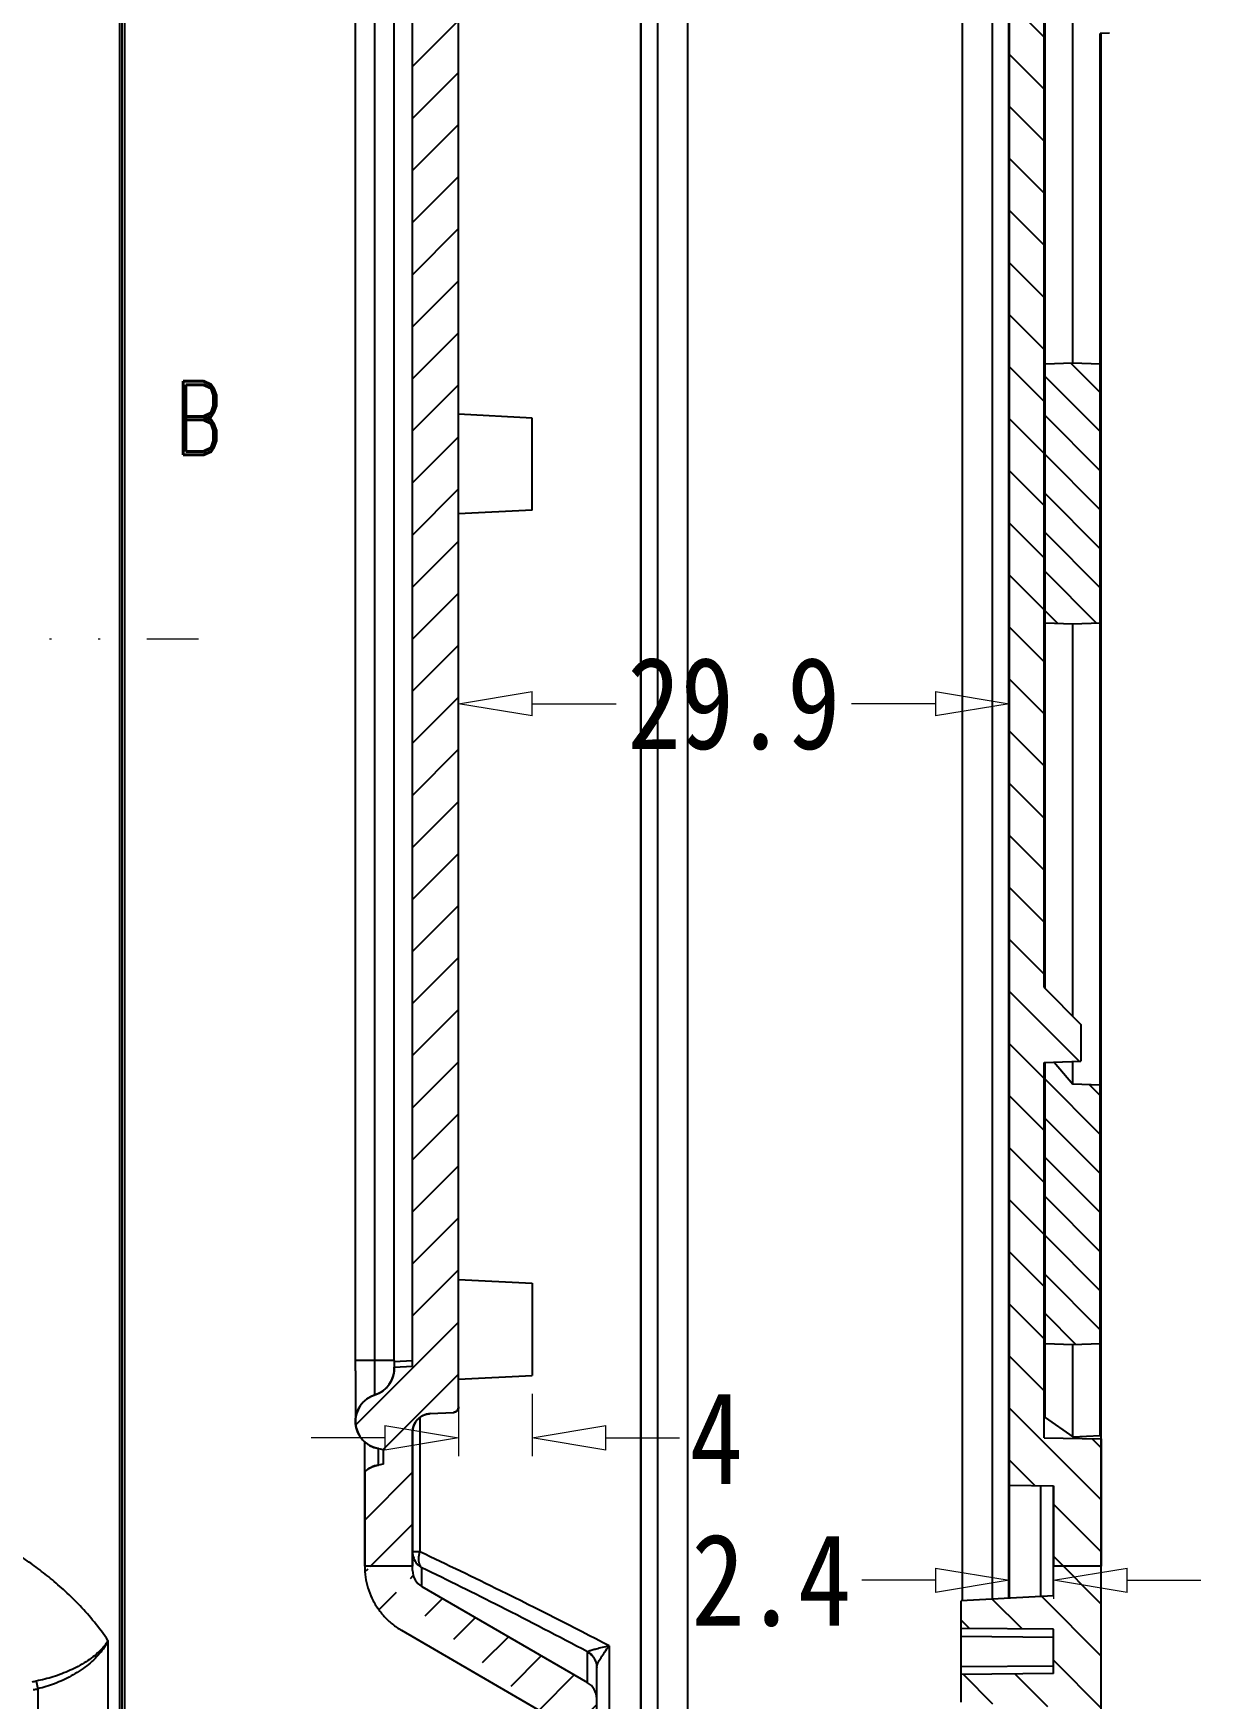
# Model space of a CAD drawing. Header units: millimetres. Extents: x 1786 to 4339, y -2795 to -1928.
# Drawn here: x 4002.5 to 4065.9, y -2718.5 to -2628 of the extents above; entities that cross this region are included whole.
import ezdxf
from ezdxf.enums import TextEntityAlignment as Align

# ---------------------------------------------------------------- set-up
doc = ezdxf.new("R2010")
doc.units = ezdxf.units.MM
doc.linetypes.add('DIVIDE', pattern=[31.75, 12.7, -6.35, 0, -6.35, 0, -6.35])
doc.layers.add('dim', color=3, linetype='Continuous', lineweight=9)
doc.layers.add('hatch', color=56, linetype='Continuous', lineweight=9)
doc.styles.add('FFS', font='simfang0.ttf', dxfattribs={"width": 0.85})
doc.styles.add('LongTou', font='romand.shx', dxfattribs={"width": 0.8, "bigfont": 'whgdtxt.shx'})
doc.dimstyles.new('YanXiu', dxfattribs={"dimtxt": 2.5, "dimasz": 2.2, "dimexe": 1, "dimexo": 0.6, "dimgap": 0.66, "dimtad": 0, "dimzin": 9, "dimdsep": 46, "dimtxsty": 'FFS', "dimblk": 'CLOSEDBLANK', "dimcen": 0, "dimclrd": 256, "dimclre": 131, "dimclrt": 42, "dimazin": 2, "dimtfac": 1, "dimtofl": 0, "dimtmove": 0, "dimatfit": 3, "dimldrblk": 'CLOSEDBLANK', "dimfxl": 1, "dimlwd": 5, "dimlwe": 5, "dimarcsym": 0})

# ---------------------------------------------------------------- blocks, each defined once
blk = doc.blocks.new('_ClosedBlank')
at = {"color": 0, "linetype": 'ByBlock', "lineweight": -2}
for p, q in [((-1, 0.167), (0, 0)), ((-1, 0.167), (-1, -0.167)), ((0, 0), (-1, -0.167))]:
    blk.add_line(p, q, dxfattribs=at)
blk = doc.blocks.new('*D253')
at = {"layer": 'Defpoints', "color": 0}
for p in [(4055.503, -2664.466), (4055.503, -2669.492), (4025.603, -2670.425)]:
    blk.add_point(p, dxfattribs=at)
at = {"layer": 'dim', "color": 131, "lineweight": 5}
for p, q in [((4025.603, -2669.425), (4025.603, -2663.466)), ((4055.503, -2668.493), (4055.503, -2663.466))]:
    blk.add_line(p, q, dxfattribs=at)
at = {"layer": 'dim', "lineweight": 5}
for p, q in [((4029.603, -2664.466), (4034.166, -2664.466)), ((4051.503, -2664.466), (4046.94, -2664.466))]:
    blk.add_line(p, q, dxfattribs=at)
at = {"layer": 'dim', "lineweight": 5, "xscale": 4, "yscale": 4, "zscale": 4, "rotation": 180}
blk.add_blockref('_ClosedBlank', (4025.603, -2664.466), dxfattribs=at)
at = {"layer": 'dim', "lineweight": 5, "xscale": 4, "yscale": 4, "zscale": 4}
blk.add_blockref('_ClosedBlank', (4055.503, -2664.466), dxfattribs=at)
at = {"layer": 'dim', "color": 42, "insert": (4040.553, -2664.466), "char_height": 5, "attachment_point": 5, "style": 'FFS'}
blk.add_mtext('29.9', dxfattribs=at)
blk = doc.blocks.new('*D241')
at = {"layer": 'Defpoints', "color": 0}
for p in [(4055.503, -2706.919), (4057.903, -2706.961), (4055.503, -2712.087)]:
    blk.add_point(p, dxfattribs=at)
at = {"layer": 'dim', "color": 131, "lineweight": 5}
for p, q in [((4055.503, -2707.919), (4055.503, -2713.087)), ((4057.903, -2707.961), (4057.903, -2713.087))]:
    blk.add_line(p, q, dxfattribs=at)
at = {"layer": 'dim', "lineweight": 5}
for p, q in [((4051.503, -2712.087), (4047.503, -2712.087)), ((4061.903, -2712.087), (4065.903, -2712.087))]:
    blk.add_line(p, q, dxfattribs=at)
at = {"layer": 'dim', "lineweight": 5, "xscale": 4, "yscale": 4, "zscale": 4}
blk.add_blockref('_ClosedBlank', (4055.503, -2712.087), dxfattribs=at)
at = {"layer": 'dim', "lineweight": 5, "xscale": 4, "yscale": 4, "zscale": 4, "rotation": 180}
blk.add_blockref('_ClosedBlank', (4057.903, -2712.087), dxfattribs=at)
at = {"layer": 'dim', "color": 42, "insert": (4042.587, -2712.087), "char_height": 5, "attachment_point": 5, "style": 'FFS'}
blk.add_mtext('2.4', dxfattribs=at)
blk = doc.blocks.new('*D237')
at = {"layer": 'Defpoints', "color": 0}
for p in [(4025.603, -2701.162), (4029.603, -2700.952), (4029.603, -2704.347)]:
    blk.add_point(p, dxfattribs=at)
at = {"layer": 'dim', "color": 131, "lineweight": 5}
for p, q in [((4025.603, -2702.161), (4025.603, -2705.347)), ((4029.603, -2701.952), (4029.603, -2705.347))]:
    blk.add_line(p, q, dxfattribs=at)
at = {"layer": 'dim', "lineweight": 5}
for p, q in [((4021.603, -2704.347), (4017.603, -2704.347)), ((4033.603, -2704.347), (4037.603, -2704.347))]:
    blk.add_line(p, q, dxfattribs=at)
at = {"layer": 'dim', "lineweight": 5, "xscale": 4, "yscale": 4, "zscale": 4}
blk.add_blockref('_ClosedBlank', (4025.603, -2704.347), dxfattribs=at)
at = {"layer": 'dim', "lineweight": 5, "xscale": 4, "yscale": 4, "zscale": 4, "rotation": 180}
blk.add_blockref('_ClosedBlank', (4029.603, -2704.347), dxfattribs=at)
at = {"layer": 'dim', "color": 42, "insert": (4039.59, -2704.347), "char_height": 5, "attachment_point": 5, "style": 'FFS'}
blk.add_mtext('4', dxfattribs=at)
blk = doc.blocks.new('*u270')
at = {"linetype": 'Continuous'}
h = blk.add_hatch(dxfattribs=at)
h.set_pattern_fill('DEFAULT__3', color=2, scale=2, angle=45, style=0, pattern_type=0)
h.set_pattern_definition([(45, (-563.63, -168.1387), (-1.4142136, 1.4142136), [])])
edge = h.paths.add_edge_path()
edge.add_line((-76.343, 62.716), (-76.343, 70.579))
edge.add_line((-73.743, 70.579), (-76.343, 70.579))
edge.add_line((-73.743, 62.716), (-73.743, 70.579))
edge.add_arc((-61.445, 62.717), 12.298, 180.00036, 180.75621)
edge.add_line((-73.742, 62.554), (-60.843, 62.216))
edge.add_line((-60.843, 60.466), (-60.843, 62.216))
edge.add_line((-73.518, 60.356), (-60.843, 60.466))
edge.add_spline(control_points=[(-73.518, 60.356), (-73.366, 59.563), (-73.14, 58.794), (-72.847, 58.071)], knot_values=[0, 0, 0, 0, 1, 1, 1, 1], degree=3, periodic=0)
edge.add_line((-72.847, 58.071), (-60.843, 57.966))
edge.add_line((-60.843, 56.216), (-60.843, 57.966))
edge.add_line((-63.943, 56.135), (-60.843, 56.216))
edge.add_line((-63.943, 51.968), (-63.943, 56.135))
edge.add_spline(control_points=[(-63.943, 51.968), (-63.61, 51.929), (-63.277, 51.898), (-62.943, 51.874)], knot_values=[0, 0, 0, 0, 1, 1, 1, 1], weights=[1, 0.999832, 0.999832, 1], degree=3, periodic=0)
edge.add_line((-62.943, 50.644), (-62.943, 51.874))
edge.add_line((-62.943, 50.644), (-61.343, 50.616))
edge.add_line((-61.343, 49.216), (-61.343, 50.616))
edge.add_spline(control_points=[(-67.757, 50.053), (-65.662, 49.497), (-63.511, 49.216), (-61.343, 49.216)], knot_values=[0, 0, 0, 0, 1, 1, 1, 1], weights=[1, 0.994397, 0.994397, 1], degree=3, periodic=0)
edge.add_spline(control_points=[(-76.343, 62.716), (-76.343, 61.867), (-76.201, 60.168), (-75.571, 57.717), (-74.548, 55.459), (-73.171, 53.479), (-71.494, 51.855), (-69.661, 50.699), (-68.371, 50.216), (-67.757, 50.053)], knot_values=[0, 0, 0, 0, 0.145497, 0.290994, 0.436492, 0.581989, 0.727486, 0.872983, 1, 1, 1, 1], degree=3, periodic=0)
edge = h.paths.add_edge_path()
edge.add_line((-73.743, 70.579), (-76.343, 70.579))
edge.add_line((-73.743, 70.579), (-76.343, 70.579))
edge = h.paths.add_edge_path()
edge.add_line((-76.343, 75.432), (-76.343, 70.579))
edge.add_arc((-76.846, 75.433), 0.503, 359.94604, 419.80908)
edge.add_line((-84.343, 80.364), (-76.593, 75.867))
edge.add_spline(control_points=[(-86.343, 83.854), (-86.343, 83.65), (-86.314, 83.248), (-86.181, 82.661), (-85.962, 82.099), (-85.663, 81.576), (-85.288, 81.103), (-84.847, 80.691), (-84.517, 80.465), (-84.343, 80.364)], knot_values=[0, 0, 0, 0, 0.142857, 0.285714, 0.428571, 0.571429, 0.714286, 0.857143, 1, 1, 1, 1], degree=3, periodic=0)
edge.add_line((-83.743, 83.854), (-86.343, 83.854))
edge.add_line((-83.743, 83.613), (-83.743, 83.854))
edge.add_arc((-82.737, 83.612), 1.006, 179.94008, 239.79647)
edge.add_line((-83.243, 82.743), (-74.243, 77.521))
edge.add_arc((-74.749, 76.651), 1.006, 359.94309, 419.80396)
edge.add_line((-73.743, 76.65), (-73.743, 70.579))
edge.add_line((-73.743, 70.579), (-76.343, 70.579))
edge = h.paths.add_edge_path()
edge.add_line((-83.743, 83.854), (-86.343, 83.854))
edge.add_line((-83.743, 83.854), (-86.343, 83.854))
edge = h.paths.add_edge_path()
edge.add_line((-68.843, 217.416), (-69.943, 217.416))
edge.add_line((-68.843, 216.559), (-68.843, 217.416))
edge.add_spline(control_points=[(-69.557, 215.935), (-69.479, 216.29), (-69.205, 216.529), (-68.843, 216.559)], knot_values=[0, 0, 0, 0, 1, 1, 1, 1], weights=[1, 0.870132, 0.870132, 1], degree=3, periodic=0)
edge.add_spline(control_points=[(-69.557, 215.935), (-69.587, 215.798), (-69.623, 215.663), (-69.665, 215.53)], knot_values=[0, 0, 0, 0, 1, 1, 1, 1], weights=[1, 0.999415, 0.999415, 1], degree=3, periodic=0)
edge.add_spline(control_points=[(-69.665, 215.53), (-70.195, 215.389), (-70.721, 215.235), (-71.243, 215.067)], knot_values=[0, 0, 0, 0, 1, 1, 1, 1], weights=[1, 0.999785, 0.999785, 1], degree=3, periodic=0)
edge.add_spline(control_points=[(-83.743, 197.928), (-83.743, 206.037), (-78.965, 212.589), (-71.243, 215.067)], knot_values=[0, 0, 0, 0, 1, 1, 1, 1], weights=[1, 0.871964, 0.871964, 1], degree=3, periodic=0)
edge.add_line((-83.743, 197.928), (-83.743, 196.296))
edge.add_spline(control_points=[(-83.743, 196.296), (-83.743, 195.735), (-83.356, 195.327), (-82.795, 195.298)], knot_values=[0, 0, 0, 0, 1, 1, 1, 1], weights=[1, 0.816916, 0.816916, 1], degree=3, periodic=0)
edge.add_line((-82.795, 195.298), (-81.527, 195.231))
edge.add_spline(control_points=[(-81.243, 194.932), (-81.243, 195.1), (-81.359, 195.223), (-81.527, 195.231)], knot_values=[0, 0, 0, 0, 1, 1, 1, 1], weights=[1, 0.816916, 0.816916, 1], degree=3, periodic=0)
edge.add_line((-81.243, 92.501), (-81.243, 194.932))
edge.add_spline(control_points=[(-81.243, 92.501), (-81.243, 92.333), (-81.359, 92.21), (-81.527, 92.202)], knot_values=[0, 0, 0, 0, 1, 1, 1, 1], weights=[1, 0.816916, 0.816916, 1], degree=3, periodic=0)
edge.add_line((-82.795, 92.135), (-81.527, 92.202))
edge.add_spline(control_points=[(-83.743, 91.137), (-83.743, 91.698), (-83.356, 92.106), (-82.795, 92.135)], knot_values=[0, 0, 0, 0, 1, 1, 1, 1], weights=[1, 0.816916, 0.816916, 1], degree=3, periodic=0)
edge.add_line((-83.743, 91.137), (-83.743, 83.854))
edge.add_line((-83.743, 83.854), (-86.343, 83.854))
edge.add_line((-86.343, 88.983), (-86.343, 83.854))
edge.add_spline(control_points=[(-86.343, 88.983), (-86.133, 89.172), (-85.878, 89.295), (-85.6, 89.344)], knot_values=[0, 0, 0, 0, 1, 1, 1, 1], weights=[1, 0.974359, 0.974359, 1], degree=3, periodic=0)
edge.add_line((-85.343, 89.39), (-85.6, 89.344))
edge.add_line((-85.343, 90.19), (-85.343, 89.39))
edge.add_line((-85.6, 90.235), (-85.343, 90.19))
edge.add_spline(control_points=[(-85.6, 90.235), (-87.55, 90.579), (-87.68, 92.554), (-85.792, 93.151)], knot_values=[0, 0, 0, 0, 1, 1, 1, 1], weights=[1, 0.492007, 0.492007, 1], degree=3, periodic=0)
edge.add_spline(control_points=[(-84.743, 94.664), (-84.706, 93.952), (-85.112, 93.366), (-85.792, 93.151)], knot_values=[0, 0, 0, 0, 1, 1, 1, 1], weights=[1, 0.860596, 0.860596, 1], degree=3, periodic=0)
edge.add_line((-84.743, 94.664), (-83.743, 94.716))
edge.add_line((-83.743, 94.716), (-83.743, 192.716))
edge.add_line((-84.743, 192.769), (-83.743, 192.716))
edge.add_spline(control_points=[(-84.743, 192.769), (-84.706, 193.481), (-85.112, 194.067), (-85.792, 194.282)], knot_values=[0, 0, 0, 0, 1, 1, 1, 1], weights=[1, 0.860596, 0.860596, 1], degree=3, periodic=0)
edge.add_spline(control_points=[(-85.6, 197.198), (-87.55, 196.854), (-87.68, 194.879), (-85.792, 194.282)], knot_values=[0, 0, 0, 0, 1, 1, 1, 1], weights=[1, 0.492007, 0.492007, 1], degree=3, periodic=0)
edge.add_line((-85.6, 197.198), (-85.343, 197.243))
edge.add_line((-85.343, 198.043), (-85.343, 197.243))
edge.add_line((-85.343, 198.043), (-85.6, 198.089))
edge.add_spline(control_points=[(-86.343, 198.45), (-86.132, 198.261), (-85.878, 198.138), (-85.6, 198.089)], knot_values=[0, 0, 0, 0, 1, 1, 1, 1], weights=[1, 0.974376, 0.974376, 1], degree=3, periodic=0)
edge.add_spline(control_points=[(-86.343, 198.45), (-86.306, 206.61), (-81.82, 213.426), (-74.341, 216.69)], knot_values=[0, 0, 0, 0, 1, 1, 1, 1], weights=[1, 0.891922, 0.891922, 1], degree=3, periodic=0)
edge.add_spline(control_points=[(-74.341, 216.69), (-73.229, 217.175), (-72.356, 218.018), (-71.832, 219.112)], knot_values=[0, 0, 0, 0, 1, 1, 1, 1], weights=[1, 0.958133, 0.958133, 1], degree=3, periodic=0)
edge.add_spline(control_points=[(-71.832, 219.112), (-71.664, 219.463), (-71.336, 219.673), (-70.947, 219.68)], knot_values=[0, 0, 0, 0, 1, 1, 1, 1], weights=[1, 0.900541, 0.900541, 1], degree=3, periodic=0)
edge.add_line((-70.947, 219.68), (-68.843, 219.716))
edge.add_line((-68.843, 218.816), (-68.843, 219.716))
edge.add_line((-68.843, 218.816), (-69.943, 218.816))
edge.add_line((-69.943, 217.416), (-69.943, 218.816))
h = blk.add_hatch(dxfattribs=at)
h.set_pattern_fill('DEFAULT__5', color=2, scale=2, angle=-45, style=0, pattern_type=0)
h.set_pattern_definition([(315, (-560.8015, -168.1387), (1.4142136, 1.4142136), [])])
edge = h.paths.add_edge_path()
edge.add_line((-46.343, 62.716), (-46.343, 70.579))
edge.add_arc((-61.637, 62.717), 15.294, 357.51528, 359.99933)
edge.add_line((-46.357, 62.054), (-56.343, 61.966))
edge.add_line((-56.343, 60.856), (-56.343, 61.966))
edge.add_line((-56.343, 60.856), (-60.843, 60.816))
edge.add_line((-60.843, 60.816), (-60.843, 62.316))
edge.add_line((-60.843, 62.316), (-61.343, 62.605))
edge.add_line((-61.343, 62.605), (-61.343, 63.216))
edge.add_line((-48.943, 63.866), (-61.343, 63.216))
edge.add_line((-48.943, 63.866), (-48.943, 70.579))
edge.add_line((-46.343, 70.579), (-48.943, 70.579))
edge = h.paths.add_edge_path()
edge.add_line((-61.343, 49.716), (-61.343, 50.616))
edge.add_line((-61.343, 50.616), (-62.643, 50.639))
edge.add_line((-62.843, 50.843), (-62.643, 50.639))
edge.add_line((-62.843, 50.843), (-62.843, 51.79))
edge.add_line((-61.343, 51.816), (-62.843, 51.79))
edge.add_spline(control_points=[(-61.343, 51.816), (-60.474, 51.816), (-59.606, 51.867), (-58.743, 51.968)], knot_values=[0, 0, 0, 0, 1, 1, 1, 1], weights=[1, 0.998873, 0.998873, 1], degree=3, periodic=0)
edge.add_line((-58.743, 51.968), (-58.743, 55.08))
edge.add_line((-58.743, 55.08), (-61.343, 55.216))
edge.add_line((-61.343, 55.216), (-61.343, 55.828))
edge.add_line((-60.843, 56.116), (-61.343, 55.828))
edge.add_line((-60.843, 56.116), (-60.843, 57.616))
edge.add_line((-56.343, 57.577), (-60.843, 57.616))
edge.add_line((-56.343, 56.466), (-56.343, 57.577))
edge.add_line((-47.737, 56.391), (-56.343, 56.466))
edge.add_spline(control_points=[(-54.929, 50.053), (-54.315, 50.216), (-53.025, 50.699), (-51.192, 51.855), (-49.515, 53.479), (-48.41, 55.068), (-47.881, 56.089), (-47.738, 56.391)], knot_values=[0, 0, 0, 0, 0.203938, 0.437548, 0.671158, 0.904769, 1, 1, 1, 1], degree=3, periodic=0)
edge.add_spline(control_points=[(-60.843, 49.221), (-58.843, 49.261), (-56.862, 49.54), (-54.929, 50.053)], knot_values=[0, 0, 0, 0, 1, 1, 1, 1], weights=[1, 0.995227, 0.995227, 1], degree=3, periodic=0)
edge.add_line((-60.843, 49.221), (-60.843, 49.69))
edge.add_line((-60.843, 49.69), (-61.343, 49.716))
edge = h.paths.add_edge_path()
edge.add_line((-46.343, 70.579), (-48.943, 70.579))
edge.add_line((-46.343, 70.579), (-48.943, 70.579))
edge = h.paths.add_edge_path()
edge.add_line((-46.343, 70.579), (-46.343, 83.854))
edge.add_line((-46.343, 70.579), (-48.943, 70.579))
edge.add_line((-48.943, 70.579), (-48.943, 76.204))
edge.add_line((-48.943, 76.204), (-53.943, 76.466))
edge.add_line((-53.943, 76.466), (-53.943, 77.966))
edge.add_line((-48.943, 78.01), (-53.943, 77.966))
edge.add_line((-48.943, 78.01), (-48.943, 80.423))
edge.add_line((-48.943, 80.423), (-53.943, 80.466))
edge.add_line((-53.943, 80.466), (-53.943, 81.966))
edge.add_line((-48.943, 82.229), (-53.943, 81.966))
edge.add_line((-48.943, 82.229), (-48.943, 83.854))
edge.add_line((-46.343, 83.854), (-48.943, 83.854))
edge = h.paths.add_edge_path()
edge.add_line((-46.343, 83.854), (-48.943, 83.854))
edge.add_line((-46.343, 83.854), (-48.943, 83.854))
edge = h.paths.add_edge_path()
edge.add_line((-46.343, 205.716), (-46.343, 174.271))
edge.add_line((-47.92, 174.243), (-46.343, 174.271))
edge.add_spline(control_points=[(-47.92, 174.243), (-48.815, 174.227), (-49.443, 173.589), (-49.443, 172.693)], knot_values=[0, 0, 0, 0, 1, 1, 1, 1], weights=[1, 0.808834, 0.808834, 1], degree=3, periodic=0)
edge.add_line((-49.443, 115.281), (-49.443, 172.693))
edge.add_line((-49.443, 115.281), (-47.443, 113.281))
edge.add_line((-47.443, 113.281), (-47.443, 111.281))
edge.add_line((-49.443, 111.211), (-47.443, 111.281))
edge.add_line((-49.443, 90.816), (-49.443, 111.211))
edge.add_line((-49.443, 90.816), (-46.343, 90.762))
edge.add_line((-46.343, 90.762), (-46.343, 83.854))
edge.add_line((-46.343, 83.854), (-48.943, 83.854))
edge.add_line((-48.943, 88.207), (-48.943, 83.854))
edge.add_line((-51.343, 88.249), (-48.943, 88.207))
edge.add_line((-51.343, 176.784), (-51.343, 88.249))
edge.add_line((-51.343, 176.784), (-48.943, 176.826))
edge.add_line((-48.943, 205.716), (-48.943, 176.826))
edge.add_spline(control_points=[(-51.879, 213.577), (-51.21, 212.865), (-49.635, 210.605), (-48.943, 207.596), (-48.943, 205.716)], knot_values=[0, 0, 0, 0, 0.375195, 1, 1, 1, 1], degree=3, periodic=0)
edge.add_spline(control_points=[(-53.132, 215.983), (-52.943, 215.075), (-52.515, 214.253), (-51.879, 213.577)], knot_values=[0, 0, 0, 0, 1, 1, 1, 1], weights=[1, 0.975011, 0.975011, 1], degree=3, periodic=0)
edge.add_spline(control_points=[(-53.132, 215.983), (-53.206, 216.341), (-53.479, 216.584), (-53.843, 216.616)], knot_values=[0, 0, 0, 0, 1, 1, 1, 1], weights=[1, 0.86902, 0.86902, 1], degree=3, periodic=0)
edge.add_line((-53.843, 216.616), (-53.843, 217.416))
edge.add_line((-52.743, 217.416), (-53.843, 217.416))
edge.add_line((-52.743, 217.416), (-52.743, 218.816))
edge.add_line((-52.743, 218.816), (-53.843, 218.816))
edge.add_line((-53.843, 218.816), (-53.843, 219.716))
edge.add_line((-53.843, 219.716), (-51.677, 219.565))
edge.add_spline(control_points=[(-50.75, 218.655), (-50.795, 219.168), (-51.163, 219.529), (-51.677, 219.565)], knot_values=[0, 0, 0, 0, 1, 1, 1, 1], weights=[1, 0.840271, 0.840271, 1], degree=3, periodic=0)
edge.add_line((-50.658, 217.604), (-50.75, 218.655))
edge.add_spline(control_points=[(-50.658, 217.604), (-50.568, 216.577), (-50.174, 215.624), (-49.513, 214.833)], knot_values=[0, 0, 0, 0, 1, 1, 1, 1], weights=[1, 0.969315, 0.969315, 1], degree=3, periodic=0)
edge.add_spline(control_points=[(-49.513, 214.833), (-49.042, 214.27), (-48.185, 213.044), (-47.156, 210.835), (-46.497, 208.35), (-46.343, 206.613), (-46.343, 205.716)], knot_values=[0, 0, 0, 0, 0.25, 0.5, 0.75, 1, 1, 1, 1], degree=3, periodic=0)
h = blk.add_hatch(dxfattribs=at)
h.set_pattern_fill('DEFAULT__2', color=2, scale=1.5, angle=-45, style=0, pattern_type=0)
h.set_pattern_definition([(315, (-561.155, -168.4922), (1.06066, 1.06066), [])])
edge = h.paths.add_edge_path()
edge.add_line((-49.393, 95.92), (-49.393, 111.213))
edge.add_line((-49.393, 111.213), (-48.893, 111.231))
edge.add_line((-48.893, 111.231), (-47.893, 110.031))
edge.add_line((-46.393, 109.978), (-47.893, 110.031))
edge.add_line((-46.393, 95.92), (-46.393, 109.978))
edge.add_line((-46.393, 95.92), (-47.893, 95.868))
edge.add_line((-47.893, 95.868), (-49.393, 95.92))
edge = h.paths.add_edge_path()
edge.add_line((-49.393, 135.083), (-49.393, 149.141))
edge.add_line((-47.893, 149.193), (-49.393, 149.141))
edge.add_line((-46.393, 149.141), (-47.893, 149.193))
edge.add_line((-46.393, 135.083), (-46.393, 149.141))
edge.add_line((-46.393, 135.083), (-47.893, 135.031))
edge.add_line((-47.893, 135.031), (-49.393, 135.083))
at = {"color": 7, "linetype": 'Continuous'}
for p, q in [((-71.343, 64.216, 0), (-71.343, 204.216, 0)), ((-71.325, 64.422, 0), (-71.325, 204.011, 0)), ((-99.643, 71.216, 0), (-99.643, 197.216, 0)), ((-99.638, 71.216, 0), (-99.638, 197.216, 0)), ((-99.517, 71.216, 0), (-99.517, 197.216, 0)), ((-99.374, 71.217, 0), (-99.374, 197.217, 0)), ((-70.434, 197.216, 0), (-70.434, 71.216, 0)), ((-68.807, 197.216, 0), (-68.807, 71.217, 0)), ((-81.243, 92.501, 0), (-81.243, 194.932, 0)), ((-81.243, 92.501, 0), (-81.243, 194.932, 0)), ((-83.743, 94.716, 0), (-83.743, 192.716, 0)), ((-83.743, 94.716, 0), (-83.743, 192.716, 0)), ((-86.843, 94.467, 0), (-86.843, 192.417, 0)), ((-85.792, 95.016, 0), (-85.792, 192.417, 0)), ((-84.743, 95.016, 0), (-84.743, 192.417, 0)), ((-53.879, 81.966, 0), (-53.879, 186.467, 0)), ((-52.252, 82.055, 0), (-52.252, 186.378, 0)), ((-51.361, 82.102, 0), (-51.361, 186.331, 0)), ((-51.343, 186.33, 0), (-51.343, 82.103, 0)), ((-51.343, 176.784, 0), (-51.343, 88.249, 0)), ((-47.893, 149.193, 0), (-47.893, 174.193, 0)), ((-49.443, 115.281, 0), (-49.443, 172.693, 0)), ((-49.443, 115.281, 0), (-49.443, 172.693, 0)), ((-49.393, 115.231, 0), (-49.393, 172.693, 0)), ((-45.893, 167.125, 0), (-46.393, 167.116, 0)), ((-46.393, 90.946, 0), (-46.393, 167.116, 0)), ((-46.343, 62.716, 0), (-46.343, 167.116, 0)), ((-47.893, 149.193, 0), (-49.393, 149.141, 0)), ((-47.893, 149.193, 0), (-49.393, 149.141, 0)), ((-49.393, 135.083, 0), (-49.393, 149.141, 0)), ((-46.393, 149.141, 0), (-47.893, 149.193, 0)), ((-46.393, 149.141, 0), (-47.893, 149.193, 0)), ((-46.393, 135.083, 0), (-46.393, 149.141, 0)), ((-77.243, 146.216, 0), (-81.243, 146.426, 0)), ((-77.243, 141.216, 0), (-77.243, 146.216, 0)), ((-77.243, 141.216, 0), (-81.243, 141.007, 0)), ((-47.893, 135.031, 0), (-49.393, 135.083, 0)), ((-47.893, 135.031, 0), (-49.393, 135.083, 0)), ((-46.393, 135.083, 0), (-47.893, 135.031, 0)), ((-46.393, 135.083, 0), (-47.893, 135.031, 0)), ((-47.893, 113.731, 0), (-47.893, 135.031, 0)), ((-49.443, 115.281, 0), (-47.443, 113.281, 0)), ((-49.443, 115.281, 0), (-47.443, 113.281, 0)), ((-47.443, 113.281, 0), (-47.443, 111.281, 0)), ((-47.443, 113.281, 0), (-47.443, 111.281, 0)), ((-49.443, 111.211, 0), (-47.443, 111.281, 0)), ((-49.443, 111.211, 0), (-47.443, 111.281, 0)), ((-49.443, 90.816, 0), (-49.443, 111.211, 0)), ((-49.443, 90.816, 0), (-49.443, 111.211, 0)), ((-49.393, 111.213, 0), (-48.893, 111.231, 0)), ((-49.393, 95.92, 0), (-49.393, 111.213, 0)), ((-49.393, 91.918, 0), (-49.393, 111.213, 0)), ((-48.893, 111.231, 0), (-47.893, 110.031, 0)), ((-48.893, 111.231, 0), (-47.893, 110.031, 0)), ((-47.893, 110.031, 0), (-47.893, 111.266, 0)), ((-46.393, 109.978, 0), (-47.893, 110.031, 0)), ((-46.393, 109.978, 0), (-47.893, 110.031, 0)), ((-46.393, 95.92, 0), (-46.393, 109.978, 0)), ((-81.243, 99.426, 0), (-77.243, 99.216, 0)), ((-77.243, 99.216, 0), (-77.243, 94.216, 0)), ((-47.893, 95.868, 0), (-49.393, 95.92, 0)), ((-47.893, 95.868, 0), (-49.393, 95.92, 0)), ((-46.393, 95.92, 0), (-47.893, 95.868, 0)), ((-46.393, 95.92, 0), (-47.893, 95.868, 0)), ((-84.741, 95.016, 0), (-86.843, 95.016, 0)), ((-85.792, 93.151, 0), (-85.792, 95.016, 0)), ((-84.743, 94.964, 0), (-83.743, 95.016, 0)), ((-47.893, 90.868, 0), (-47.893, 95.868, 0)), ((-84.743, 94.664, 0), (-83.743, 94.716, 0)), ((-84.743, 94.664, 0), (-83.743, 94.716, 0)), ((-84.743, 94.664, 0), (-84.741, 94.586, 0)), ((-81.243, 94.007, 0), (-77.243, 94.216, 0)), ((-83.341, 91.916, 0), (-83.341, 84.624, 0)), ((-82.795, 92.135, 0), (-81.527, 92.202, 0)), ((-82.795, 92.135, 0), (-81.527, 92.202, 0)), ((-49.393, 91.918, 0), (-47.893, 90.868, 0)), ((-86.343, 83.85, 0), (-86.343, 90.633, 0)), ((-83.743, 91.137, 0), (-83.743, 83.854, 0)), ((-83.743, 83.613, 0), (-83.743, 91.137, 0)), ((-49.443, 90.816, 0), (-46.343, 90.762, 0)), ((-49.443, 90.816, 0), (-46.343, 90.762, 0)), ((-47.893, 90.868, 0), (-46.393, 90.946, 0)), ((-46.343, 90.762, 0), (-46.343, 83.854, 0)), ((-85.6, 90.235, 0), (-85.343, 90.19, 0)), ((-85.6, 89.344, 0), (-85.6, 90.235, 0)), ((-85.6, 90.235, 0), (-85.343, 90.19, 0)), ((-85.343, 90.19, 0), (-85.343, 89.39, 0)), ((-85.343, 90.19, 0), (-85.343, 89.39, 0)), ((-86.343, 88.983, 0), (-86.343, 83.854, 0)), ((-85.343, 89.39, 0), (-85.6, 89.344, 0)), ((-85.343, 89.39, 0), (-85.6, 89.344, 0)), ((-51.343, 88.249, 0), (-48.943, 88.207, 0)), ((-51.343, 88.249, 0), (-48.943, 88.207, 0)), ((-49.625, 82.193, 0), (-49.625, 88.219, 0)), ((-48.943, 88.207, 0), (-48.943, 83.854, 0)), ((-48.943, 82.229, 0), (-48.943, 88.207, 0)), ((-83.341, 84.623, 0), (-83.743, 84.623, 0)), ((-83.743, 83.854, 0), (-86.343, 83.854, 0)), ((-83.743, 83.854, 0), (-86.343, 83.854, 0)), ((-83.743, 83.854, 0), (-86.343, 83.854, 0)), ((-83.743, 83.854, 0), (-86.343, 83.854, 0)), ((-83.743, 83.613, 0), (-83.743, 83.854, 0)), ((-83.243, 82.743, 0), (-83.243, 83.765, 0)), ((-48.943, 82.229, 0), (-48.943, 83.854, 0)), ((-46.343, 83.854, 0), (-48.943, 83.854, 0)), ((-46.343, 83.854, 0), (-48.943, 83.854, 0)), ((-46.343, 83.854, 0), (-48.943, 83.854, 0)), ((-46.343, 83.854, 0), (-48.943, 83.854, 0)), ((-46.343, 70.579, 0), (-46.343, 83.854, 0)), ((-83.243, 82.743, 0), (-74.243, 77.521, 0)), ((-83.243, 82.743, 0), (-74.243, 77.521, 0)), ((-48.943, 82.229, 0), (-53.943, 81.966, 0)), ((-48.943, 82.229, 0), (-53.943, 81.966, 0)), ((-53.943, 80.466, 0), (-53.943, 81.966, 0)), ((-53.943, 76.466, 0), (-53.943, 81.966, 0)), ((-100.286, 79.804, 0), (-100.286, 71.216, 0)), ((-84.343, 80.364, 0), (-76.593, 75.867, 0)), ((-84.343, 80.364, 0), (-76.593, 75.867, 0)), ((-48.943, 80.423, 0), (-53.943, 80.466, 0)), ((-48.943, 80.423, 0), (-53.943, 80.466, 0)), ((-53.943, 80.042, 0), (-48.943, 79.999, 0)), ((-48.943, 78.01, 0), (-48.943, 80.423, 0)), ((-48.943, 78.01, 0), (-48.943, 80.423, 0)), ((-74.243, 77.521, 0), (-74.243, 79.195, 0)), ((-73.061, 79.52, 0), (-73.061, 62.608, 0)), ((-73.743, 62.716, 0), (-73.743, 78.357, 0)), ((-53.943, 78.391, 0), (-48.943, 78.434, 0)), ((-48.943, 78.01, 0), (-53.943, 77.966, 0)), ((-48.943, 78.01, 0), (-53.943, 77.966, 0)), ((-53.943, 76.466, 0), (-53.943, 77.966, 0)), ((-104.181, 77.606, 0), (-104.094, 77.186, 0)), ((-104.095, 77.185, 0), (-104.094, 71.216, 0))]:
    blk.add_line(p, q, dxfattribs=at)
at = {"color": 7, "linetype": 'Continuous', "elevation": 0}
for points in [[(-86.843, 94.467), (-86.843, 93.557), (-86.842, 92.762), (-86.843, 92.169), (-86.842, 91.824), (-86.843, 91.745)], [(-74.233, 79.199), (-74.238, 79.197), (-74.243, 79.195)]]:
    blk.add_lwpolyline(points, dxfattribs=at)
at = {"color": 7, "linetype": 'Continuous'}
for centre, radius, start, end in [((-77.665, 95.017, 0), 7.078, 180.00618, 180.43036), ((-86.245, 94.585, 0), 1.504, 287.53829, 3), ((-85.339, 91.716, 0), 1.504, 107.53829, 260), ((-81.543, 92.501, 0), 0.3, 273, 0), ((-82.743, 91.137, 0), 1, 93.00056, 180.01075), ((-85.339, 87.863, 0), 1.504, 100, 131.8846), ((-82.752, 84.624, 0), 0.991, 180.07172, 200.10905), ((-82.756, 84.624, 0), 0.988, 200.16276, 220.30022), ((-203.055, -169.009, 0), 280.466, 63.73881, 64.73271), ((-82.737, 83.612, 0), 1.006, 179.94008, 239.79647), ((-82.737, 83.612, 0), 1.006, 179.94008, 239.79647), ((-82.743, 84.636, 0), 1.004, 220.34435, 240.16182), ((-199.772, -156.606, 0), 267.127, 63.1158, 64.13632), ((-216.564, -196.367, 0), 310.977, 62.51889, 63.7371), ((-212.602, -181.912, 0), 295.501, 62.08118, 63.11583), ((-104.865, 81.159, 0), 3.618, 277.3601, 280.88461), ((-104.933, 81.231, 0), 4.132, 278.26377, 281.70473), ((-74.749, 76.651, 0), 1.006, 359.94309, 59.80396), ((-74.749, 76.651, 0), 1.006, 359.94309, 59.80396)]:
    blk.add_arc(centre, radius, start, end, dxfattribs=at)
for points, start_tangent, end_tangent in [([(-84.743, 94.664, 0), (-84.742, 94.65, 0), (-84.742, 94.635, 0), (-84.741, 94.621, 0), (-84.741, 94.606, 0), (-84.741, 94.592, 0), (-84.741, 94.577, 0), (-84.741, 94.562, 0), (-84.741, 94.548, 0), (-84.742, 94.533, 0), (-84.742, 94.518, 0), (-84.743, 94.503, 0), (-84.744, 94.488, 0), (-84.745, 94.473, 0), (-84.746, 94.458, 0), (-84.748, 94.444, 0), (-84.749, 94.429, 0), (-84.751, 94.414, 0), (-84.753, 94.399, 0), (-84.755, 94.383, 0), (-84.757, 94.368, 0), (-84.759, 94.353, 0), (-84.761, 94.338, 0), (-84.764, 94.323, 0), (-84.767, 94.308, 0), (-84.77, 94.293, 0), (-84.773, 94.278, 0), (-84.776, 94.263, 0), (-84.779, 94.248, 0), (-84.783, 94.233, 0), (-84.787, 94.218, 0), (-84.79, 94.202, 0), (-84.795, 94.187, 0), (-84.799, 94.172, 0), (-84.803, 94.157, 0), (-84.808, 94.142, 0), (-84.812, 94.127, 0), (-84.817, 94.112, 0), (-84.822, 94.097, 0), (-84.827, 94.083, 0), (-84.833, 94.068, 0), (-84.838, 94.053, 0), (-84.844, 94.038, 0), (-84.85, 94.023, 0), (-84.856, 94.009, 0), (-84.862, 93.994, 0), (-84.868, 93.979, 0), (-84.875, 93.965, 0), (-84.881, 93.95, 0), (-84.888, 93.936, 0), (-84.895, 93.922, 0), (-84.902, 93.907, 0), (-84.91, 93.893, 0), (-84.917, 93.879, 0), (-84.925, 93.865, 0), (-84.932, 93.851, 0), (-84.94, 93.837, 0), (-84.948, 93.823, 0), (-84.957, 93.809, 0), (-84.965, 93.795, 0), (-84.973, 93.782, 0), (-84.982, 93.768, 0), (-84.991, 93.755, 0), (-85, 93.742, 0), (-85.009, 93.728, 0), (-85.018, 93.715, 0), (-85.028, 93.702, 0), (-85.037, 93.689, 0), (-85.047, 93.676, 0), (-85.056, 93.664, 0), (-85.066, 93.651, 0), (-85.076, 93.638, 0), (-85.087, 93.626, 0), (-85.097, 93.614, 0), (-85.107, 93.602, 0), (-85.118, 93.589, 0), (-85.128, 93.578, 0), (-85.139, 93.566, 0), (-85.15, 93.554, 0), (-85.161, 93.542, 0), (-85.172, 93.531, 0), (-85.183, 93.52, 0), (-85.195, 93.509, 0), (-85.206, 93.497, 0), (-85.218, 93.487, 0), (-85.229, 93.476, 0), (-85.241, 93.465, 0), (-85.253, 93.455, 0), (-85.265, 93.444, 0), (-85.277, 93.434, 0), (-85.289, 93.424, 0), (-85.301, 93.414, 0), (-85.314, 93.404, 0), (-85.326, 93.395, 0), (-85.338, 93.385, 0), (-85.351, 93.376, 0), (-85.364, 93.366, 0), (-85.376, 93.357, 0), (-85.389, 93.348, 0), (-85.402, 93.34, 0), (-85.415, 93.331, 0), (-85.428, 93.323, 0), (-85.441, 93.314, 0), (-85.454, 93.306, 0), (-85.467, 93.298, 0), (-85.48, 93.29, 0), (-85.493, 93.282, 0), (-85.507, 93.275, 0), (-85.52, 93.267, 0), (-85.533, 93.26, 0), (-85.547, 93.253, 0), (-85.56, 93.246, 0), (-85.574, 93.239, 0), (-85.587, 93.233, 0), (-85.601, 93.226, 0), (-85.614, 93.22, 0), (-85.628, 93.214, 0), (-85.641, 93.208, 0), (-85.655, 93.202, 0), (-85.669, 93.196, 0), (-85.682, 93.19, 0), (-85.696, 93.185, 0), (-85.71, 93.18, 0), (-85.723, 93.174, 0), (-85.737, 93.169, 0), (-85.751, 93.165, 0), (-85.765, 93.16, 0), (-85.778, 93.155, 0), (-85.792, 93.151, 0)], (0.052336, -0.99863), (-0.953516, -0.301343)), ([(-84.742, 94.849, 0), (-84.742, 94.752, 0), (-84.742, 94.687, 0), (-84.743, 94.664, 0)], (0.033366, -0.999443), (-0.99863, -0.052336)), ([(-84.743, 94.964, 0), (-84.742, 94.849, 0)], (0.007351, -0.999973), (0.033366, -0.999443)), ([(-85.6, 90.235, 0), (-85.611, 90.237, 0), (-85.622, 90.239, 0), (-85.634, 90.241, 0), (-85.645, 90.244, 0), (-85.657, 90.246, 0), (-85.668, 90.249, 0), (-85.68, 90.251, 0), (-85.691, 90.254, 0), (-85.703, 90.257, 0), (-85.715, 90.26, 0), (-85.726, 90.263, 0), (-85.738, 90.266, 0), (-85.75, 90.27, 0), (-85.762, 90.273, 0), (-85.774, 90.276, 0), (-85.786, 90.28, 0), (-85.798, 90.284, 0), (-85.81, 90.288, 0), (-85.822, 90.292, 0), (-85.834, 90.296, 0), (-85.846, 90.3, 0), (-85.858, 90.305, 0), (-85.87, 90.309, 0), (-85.883, 90.314, 0), (-85.895, 90.319, 0), (-85.907, 90.324, 0), (-85.919, 90.329, 0), (-85.932, 90.334, 0), (-85.944, 90.339, 0), (-85.956, 90.345, 0), (-85.969, 90.35, 0), (-85.981, 90.356, 0), (-85.994, 90.362, 0), (-86.006, 90.368, 0), (-86.018, 90.374, 0), (-86.031, 90.381, 0), (-86.043, 90.387, 0), (-86.056, 90.394, 0), (-86.068, 90.401, 0), (-86.081, 90.408, 0), (-86.093, 90.415, 0), (-86.105, 90.422, 0), (-86.118, 90.43, 0), (-86.13, 90.437, 0), (-86.143, 90.445, 0), (-86.155, 90.453, 0), (-86.167, 90.461, 0), (-86.18, 90.469, 0), (-86.192, 90.478, 0), (-86.204, 90.486, 0), (-86.217, 90.495, 0), (-86.229, 90.504, 0), (-86.241, 90.513, 0), (-86.253, 90.522, 0), (-86.265, 90.531, 0), (-86.277, 90.541, 0), (-86.289, 90.551, 0), (-86.301, 90.561, 0), (-86.313, 90.571, 0), (-86.325, 90.581, 0), (-86.337, 90.591, 0), (-86.349, 90.602, 0), (-86.36, 90.612, 0), (-86.372, 90.623, 0), (-86.384, 90.634, 0), (-86.395, 90.646, 0), (-86.407, 90.657, 0), (-86.418, 90.669, 0), (-86.429, 90.68, 0), (-86.44, 90.692, 0), (-86.452, 90.704, 0), (-86.463, 90.717, 0), (-86.474, 90.729, 0), (-86.484, 90.742, 0), (-86.495, 90.754, 0), (-86.506, 90.767, 0), (-86.516, 90.78, 0), (-86.527, 90.794, 0), (-86.537, 90.807, 0), (-86.547, 90.82, 0), (-86.557, 90.834, 0), (-86.567, 90.848, 0), (-86.577, 90.862, 0), (-86.586, 90.876, 0), (-86.596, 90.891, 0), (-86.605, 90.905, 0), (-86.615, 90.92, 0), (-86.624, 90.935, 0), (-86.633, 90.949, 0), (-86.642, 90.965, 0), (-86.65, 90.98, 0), (-86.659, 90.995, 0), (-86.667, 91.011, 0), (-86.675, 91.026, 0), (-86.683, 91.042, 0), (-86.691, 91.058, 0), (-86.699, 91.074, 0), (-86.706, 91.09, 0), (-86.714, 91.106, 0), (-86.721, 91.123, 0), (-86.728, 91.139, 0), (-86.735, 91.156, 0), (-86.741, 91.173, 0), (-86.748, 91.19, 0), (-86.754, 91.206, 0), (-86.76, 91.224, 0), (-86.766, 91.241, 0), (-86.771, 91.258, 0), (-86.777, 91.275, 0), (-86.782, 91.293, 0), (-86.787, 91.31, 0), (-86.792, 91.328, 0), (-86.797, 91.346, 0), (-86.801, 91.363, 0), (-86.805, 91.381, 0), (-86.809, 91.399, 0), (-86.813, 91.417, 0), (-86.816, 91.435, 0), (-86.82, 91.453, 0), (-86.823, 91.471, 0), (-86.826, 91.489, 0), (-86.828, 91.508, 0), (-86.831, 91.526, 0), (-86.833, 91.544, 0), (-86.835, 91.562, 0), (-86.837, 91.581, 0), (-86.838, 91.599, 0), (-86.84, 91.618, 0), (-86.841, 91.636, 0), (-86.842, 91.654, 0), (-86.842, 91.673, 0), (-86.843, 91.691, 0), (-86.843, 91.71, 0), (-86.843, 91.728, 0), (-86.843, 91.747, 0), (-86.842, 91.765, 0), (-86.842, 91.783, 0), (-86.841, 91.802, 0), (-86.839, 91.82, 0), (-86.838, 91.838, 0), (-86.836, 91.857, 0), (-86.835, 91.875, 0), (-86.833, 91.893, 0), (-86.83, 91.911, 0), (-86.828, 91.929, 0), (-86.825, 91.947, 0), (-86.822, 91.965, 0), (-86.819, 91.983, 0), (-86.816, 92.001, 0), (-86.812, 92.019, 0), (-86.809, 92.036, 0), (-86.805, 92.054, 0), (-86.8, 92.072, 0), (-86.796, 92.089, 0), (-86.792, 92.106, 0), (-86.787, 92.124, 0), (-86.782, 92.141, 0), (-86.777, 92.158, 0), (-86.771, 92.175, 0), (-86.766, 92.192, 0), (-86.76, 92.209, 0), (-86.754, 92.225, 0), (-86.748, 92.242, 0), (-86.742, 92.258, 0), (-86.736, 92.275, 0), (-86.729, 92.291, 0), (-86.722, 92.307, 0), (-86.715, 92.323, 0), (-86.708, 92.339, 0), (-86.701, 92.355, 0), (-86.693, 92.37, 0), (-86.686, 92.386, 0), (-86.678, 92.401, 0), (-86.67, 92.416, 0), (-86.662, 92.431, 0), (-86.654, 92.446, 0), (-86.646, 92.461, 0), (-86.637, 92.476, 0), (-86.629, 92.49, 0), (-86.62, 92.504, 0), (-86.611, 92.519, 0), (-86.602, 92.533, 0), (-86.593, 92.547, 0), (-86.584, 92.56, 0), (-86.575, 92.574, 0), (-86.565, 92.587, 0), (-86.556, 92.601, 0), (-86.546, 92.614, 0), (-86.536, 92.627, 0), (-86.527, 92.639, 0), (-86.517, 92.652, 0), (-86.507, 92.665, 0), (-86.496, 92.677, 0), (-86.486, 92.689, 0), (-86.476, 92.701, 0), (-86.466, 92.713, 0), (-86.455, 92.725, 0), (-86.445, 92.736, 0), (-86.434, 92.748, 0), (-86.423, 92.759, 0), (-86.413, 92.77, 0), (-86.402, 92.781, 0), (-86.391, 92.791, 0), (-86.38, 92.802, 0), (-86.369, 92.812, 0), (-86.358, 92.823, 0), (-86.347, 92.833, 0), (-86.336, 92.843, 0), (-86.325, 92.852, 0), (-86.314, 92.862, 0), (-86.302, 92.872, 0), (-86.291, 92.881, 0), (-86.28, 92.89, 0), (-86.269, 92.899, 0), (-86.257, 92.908, 0), (-86.246, 92.917, 0), (-86.234, 92.925, 0), (-86.223, 92.933, 0), (-86.212, 92.942, 0), (-86.2, 92.95, 0), (-86.189, 92.958, 0), (-86.177, 92.966, 0), (-86.166, 92.973, 0), (-86.154, 92.981, 0), (-86.143, 92.988, 0), (-86.131, 92.995, 0), (-86.12, 93.002, 0), (-86.108, 93.009, 0), (-86.096, 93.016, 0), (-86.085, 93.023, 0), (-86.073, 93.029, 0), (-86.062, 93.036, 0), (-86.05, 93.042, 0), (-86.039, 93.048, 0), (-86.028, 93.054, 0), (-86.016, 93.06, 0), (-86.005, 93.065, 0), (-85.993, 93.071, 0), (-85.982, 93.076, 0), (-85.97, 93.082, 0), (-85.959, 93.087, 0), (-85.948, 93.092, 0), (-85.936, 93.097, 0), (-85.925, 93.102, 0), (-85.914, 93.107, 0), (-85.903, 93.111, 0), (-85.891, 93.116, 0), (-85.88, 93.12, 0), (-85.869, 93.124, 0), (-85.858, 93.128, 0), (-85.847, 93.132, 0), (-85.836, 93.136, 0), (-85.825, 93.14, 0), (-85.814, 93.144, 0), (-85.803, 93.147, 0), (-85.792, 93.151, 0)], (-0.984808, 0.173648), (0.953516, 0.301343)), ([(-81.243, 92.501, 0), (-81.243, 92.495, 0), (-81.243, 92.488, 0), (-81.244, 92.482, 0), (-81.244, 92.475, 0), (-81.245, 92.468, 0), (-81.246, 92.462, 0), (-81.247, 92.455, 0), (-81.248, 92.448, 0), (-81.249, 92.441, 0), (-81.25, 92.435, 0), (-81.252, 92.428, 0), (-81.254, 92.421, 0), (-81.256, 92.414, 0), (-81.258, 92.407, 0), (-81.26, 92.401, 0), (-81.263, 92.394, 0), (-81.265, 92.387, 0), (-81.268, 92.381, 0), (-81.271, 92.374, 0), (-81.274, 92.367, 0), (-81.278, 92.361, 0), (-81.281, 92.354, 0), (-81.285, 92.348, 0), (-81.289, 92.342, 0), (-81.293, 92.335, 0), (-81.297, 92.329, 0), (-81.301, 92.323, 0), (-81.306, 92.317, 0), (-81.311, 92.312, 0), (-81.315, 92.306, 0), (-81.32, 92.3, 0), (-81.325, 92.295, 0), (-81.331, 92.289, 0), (-81.336, 92.284, 0), (-81.341, 92.279, 0), (-81.347, 92.274, 0), (-81.353, 92.269, 0), (-81.359, 92.265, 0), (-81.364, 92.26, 0), (-81.37, 92.256, 0), (-81.377, 92.252, 0), (-81.383, 92.248, 0), (-81.389, 92.244, 0), (-81.395, 92.24, 0), (-81.402, 92.237, 0), (-81.408, 92.233, 0), (-81.415, 92.23, 0), (-81.421, 92.227, 0), (-81.428, 92.224, 0), (-81.434, 92.221, 0), (-81.441, 92.219, 0), (-81.448, 92.217, 0), (-81.454, 92.215, 0), (-81.461, 92.213, 0), (-81.468, 92.211, 0), (-81.475, 92.209, 0), (-81.481, 92.208, 0), (-81.488, 92.206, 0), (-81.495, 92.205, 0), (-81.501, 92.204, 0), (-81.508, 92.203, 0), (-81.514, 92.203, 0), (-81.521, 92.202, 0), (-81.527, 92.202, 0)], (0, -1), (-0.99863, -0.052336)), ([(-83.743, 91.137, 0), (-83.743, 91.147, 0), (-83.743, 91.158, 0), (-83.742, 91.169, 0), (-83.742, 91.18, 0), (-83.742, 91.191, 0), (-83.741, 91.202, 0), (-83.74, 91.213, 0), (-83.739, 91.224, 0), (-83.738, 91.235, 0), (-83.737, 91.246, 0), (-83.736, 91.257, 0), (-83.734, 91.268, 0), (-83.733, 91.28, 0), (-83.731, 91.291, 0), (-83.729, 91.302, 0), (-83.727, 91.313, 0), (-83.725, 91.325, 0), (-83.723, 91.336, 0), (-83.721, 91.347, 0), (-83.718, 91.358, 0), (-83.715, 91.37, 0), (-83.713, 91.381, 0), (-83.71, 91.392, 0), (-83.707, 91.404, 0), (-83.703, 91.415, 0), (-83.7, 91.426, 0), (-83.697, 91.438, 0), (-83.693, 91.449, 0), (-83.689, 91.46, 0), (-83.685, 91.471, 0), (-83.681, 91.483, 0), (-83.677, 91.494, 0), (-83.673, 91.505, 0), (-83.668, 91.516, 0), (-83.663, 91.527, 0), (-83.659, 91.538, 0), (-83.654, 91.549, 0), (-83.649, 91.561, 0), (-83.643, 91.571, 0), (-83.638, 91.582, 0), (-83.633, 91.593, 0), (-83.627, 91.604, 0), (-83.621, 91.615, 0), (-83.615, 91.626, 0), (-83.609, 91.636, 0), (-83.603, 91.647, 0), (-83.597, 91.658, 0), (-83.59, 91.668, 0), (-83.583, 91.678, 0), (-83.577, 91.689, 0), (-83.57, 91.699, 0), (-83.563, 91.709, 0), (-83.556, 91.719, 0), (-83.548, 91.729, 0), (-83.541, 91.739, 0), (-83.533, 91.749, 0), (-83.526, 91.759, 0), (-83.518, 91.769, 0), (-83.51, 91.778, 0), (-83.502, 91.788, 0), (-83.494, 91.797, 0), (-83.485, 91.807, 0), (-83.477, 91.816, 0), (-83.468, 91.825, 0), (-83.46, 91.834, 0), (-83.451, 91.843, 0), (-83.442, 91.852, 0), (-83.433, 91.86, 0), (-83.424, 91.869, 0), (-83.415, 91.877, 0), (-83.406, 91.885, 0), (-83.396, 91.894, 0), (-83.387, 91.902, 0), (-83.377, 91.91, 0), (-83.368, 91.917, 0), (-83.358, 91.925, 0), (-83.348, 91.933, 0), (-83.338, 91.94, 0), (-83.328, 91.947, 0), (-83.318, 91.955, 0), (-83.308, 91.962, 0), (-83.298, 91.969, 0), (-83.287, 91.975, 0), (-83.277, 91.982, 0), (-83.267, 91.988, 0), (-83.256, 91.995, 0), (-83.246, 92.001, 0), (-83.235, 92.007, 0), (-83.224, 92.013, 0), (-83.214, 92.019, 0), (-83.203, 92.024, 0), (-83.192, 92.03, 0), (-83.181, 92.035, 0), (-83.171, 92.04, 0), (-83.16, 92.046, 0), (-83.149, 92.05, 0), (-83.138, 92.055, 0), (-83.127, 92.06, 0), (-83.116, 92.064, 0), (-83.105, 92.069, 0), (-83.094, 92.073, 0), (-83.082, 92.077, 0), (-83.071, 92.081, 0), (-83.06, 92.085, 0), (-83.049, 92.088, 0), (-83.038, 92.092, 0), (-83.027, 92.095, 0), (-83.016, 92.099, 0), (-83.005, 92.102, 0), (-82.993, 92.105, 0), (-82.982, 92.107, 0), (-82.971, 92.11, 0), (-82.96, 92.113, 0), (-82.949, 92.115, 0), (-82.938, 92.117, 0), (-82.927, 92.12, 0), (-82.916, 92.122, 0), (-82.904, 92.123, 0), (-82.893, 92.125, 0), (-82.882, 92.127, 0), (-82.871, 92.128, 0), (-82.86, 92.13, 0), (-82.849, 92.131, 0), (-82.839, 92.132, 0), (-82.828, 92.133, 0), (-82.817, 92.134, 0), (-82.806, 92.135, 0), (-82.795, 92.135, 0)], (0, 1), (0.99863, 0.052336)), ([(-86.343, 88.983, 0), (-86.333, 88.991, 0), (-86.324, 89, 0), (-86.314, 89.008, 0), (-86.304, 89.017, 0), (-86.294, 89.025, 0), (-86.284, 89.033, 0), (-86.274, 89.041, 0), (-86.263, 89.049, 0), (-86.253, 89.057, 0), (-86.243, 89.065, 0), (-86.232, 89.073, 0), (-86.222, 89.081, 0), (-86.211, 89.088, 0), (-86.2, 89.096, 0), (-86.19, 89.103, 0), (-86.179, 89.111, 0), (-86.168, 89.118, 0), (-86.157, 89.125, 0), (-86.146, 89.132, 0), (-86.135, 89.139, 0), (-86.124, 89.146, 0), (-86.112, 89.153, 0), (-86.101, 89.16, 0), (-86.09, 89.166, 0), (-86.078, 89.173, 0), (-86.067, 89.179, 0), (-86.055, 89.186, 0), (-86.044, 89.192, 0), (-86.032, 89.198, 0), (-86.02, 89.204, 0), (-86.009, 89.21, 0), (-85.997, 89.216, 0), (-85.985, 89.221, 0), (-85.973, 89.227, 0), (-85.961, 89.232, 0), (-85.949, 89.238, 0), (-85.937, 89.243, 0), (-85.925, 89.248, 0), (-85.913, 89.253, 0), (-85.901, 89.258, 0), (-85.888, 89.263, 0), (-85.876, 89.268, 0), (-85.864, 89.273, 0), (-85.851, 89.277, 0), (-85.839, 89.282, 0), (-85.827, 89.286, 0), (-85.814, 89.29, 0), (-85.802, 89.294, 0), (-85.789, 89.298, 0), (-85.777, 89.302, 0), (-85.764, 89.306, 0), (-85.752, 89.309, 0), (-85.739, 89.313, 0), (-85.727, 89.316, 0), (-85.714, 89.32, 0), (-85.701, 89.323, 0), (-85.689, 89.326, 0), (-85.676, 89.329, 0), (-85.663, 89.332, 0), (-85.651, 89.335, 0), (-85.638, 89.337, 0), (-85.625, 89.34, 0), (-85.613, 89.342, 0), (-85.6, 89.344, 0)], (0.744491, 0.667633), (0.984808, 0.173648)), ([(-100.286, 79.804, 0), (-101.025, 80.81, 0), (-101.802, 81.697, 0), (-102.603, 82.485, 0), (-103.408, 83.183, 0), (-104.188, 83.79, 0), (-104.981, 84.35, 0), (-105.883, 84.927, 0)], (-0.553677, 0.832732), (-0.853626, 0.520886)), ([(-83.243, 83.764, 0), (-83.372, 83.967, 0), (-83.406, 84.268, 0), (-83.341, 84.623, 0)], (-0.769959, 0.638094), (0.297061, 0.954858)), ([(-86.343, 83.854, 0), (-86.299, 83.251, 0), (-86.167, 82.665, 0), (-85.949, 82.105, 0), (-85.65, 81.584, 0), (-85.277, 81.113, 0), (-84.838, 80.703, 0), (-84.343, 80.364, 0)], (0, -1), (0.864942, -0.501871)), ([(-86.343, 83.854, 0), (-86.299, 83.251, 0), (-86.167, 82.665, 0), (-85.949, 82.105, 0), (-85.65, 81.584, 0), (-85.277, 81.113, 0), (-84.838, 80.703, 0), (-84.343, 80.364, 0)], (0, -1), (0.864942, -0.501871)), ([(-100.286, 79.804, 0), (-100.765, 79.21, 0), (-101.476, 78.656, 0), (-102.335, 78.191, 0), (-103.258, 77.84, 0), (-104.181, 77.606, 0)], (-0.502439, -0.864613), (-0.981988, -0.188943)), ([(-100.286, 79.804, 0), (-100.744, 79.097, 0), (-101.435, 78.437, 0), (-102.276, 77.884, 0), (-103.183, 77.464, 0), (-104.095, 77.185, 0)], (-0.417442, -0.908703), (-0.973835, -0.227256)), ([(-74.243, 79.195, 0), (-73.977, 78.975, 0), (-73.803, 78.677, 0), (-73.743, 78.338, 0)], (0.868271, -0.49609), (-0.000043, -1)), ([(-73.766, 79.346, 0), (-73.996, 79.281, 0), (-74.153, 79.232, 0), (-74.233, 79.199, 0)], (-0.966088, -0.258214), (-0.863941, -0.503593)), ([(-74.233, 79.199, 0), (-73.972, 78.98, 0), (-73.802, 78.688, 0), (-73.743, 78.357, 0)], (0.864662, -0.502354), (0.000007, -1)), ([(-73.061, 79.52, 0), (-73.45, 79.427, 0), (-73.766, 79.346, 0)], (-0.975068, -0.221908), (-0.966065, -0.258299)), ([(-73.743, 78.357, 0), (-73.717, 78.479, 0), (-73.637, 78.66, 0), (-73.505, 78.893, 0)], (0.000229, 1), (0.52528, 0.850929)), ([(-73.505, 78.893, 0), (-73.311, 79.185, 0), (-73.061, 79.52, 0)], (0.525695, 0.850673), (0.612763, 0.790266))]:
    blk.add_spline(points, degree=3, dxfattribs=dict(at, start_tangent=start_tangent, end_tangent=end_tangent))
at = {"layer": 'hatch', "color": 2, "linetype": 'DIVIDE', "ltscale": 0.4}
blk.add_line((-201.371, 134.216, 0), (-95.374, 134.217, 0), dxfattribs=at)
at = {"layer": 'hatch', "color": 2, "elevation": 0}
blk.add_lwpolyline([(-95.374, 134.217, 0, 0, 0), (-95.374, 138.217, 1.2, 0, 0), (-95.374, 142.217, 0, 0, 0)], format="xyseb", dxfattribs=at)
at = {"layer": 'hatch', "color": 6, "style": 'LongTou', "width": 0.8}
blk.add_text('B', height=4, dxfattribs=at).set_placement((-95.374, 146.217, 0), align=Align.MIDDLE)
at = {"layer": 'dim'}
for base, p1, p2, override, picture, middle in [((-51.343, 130.703, 0), (-81.243, 124.744, 0), (-51.343, 125.676, 0), {"dimtxt": 5, "dimasz": 4, "dimexe": 0.9995, "dimexo": 0.9995, "dimgap": 0.9995, "dimzin": 8}, '*D253', (-66.293, 130.703, 0)), ((-51.343, 83.081, 0), (-48.943, 88.207, 0), (-51.343, 88.249, 0), {"dimtxt": 5, "dimasz": 4, "dimexe": 0.9995, "dimexo": 0.9995, "dimgap": 0.9995}, '*D241', (-64.259, 83.081, 0))]:
    dim = blk.add_linear_dim(base=base, p1=p1, p2=p2, dimstyle='YanXiu', override=override, dxfattribs=at)
    dim.commit()
    dim.dimension.update_dxf_attribs({"geometry": picture, "text_midpoint": middle, "insert": (-4106.846, 2795.168)})
dim = blk.add_linear_dim(base=(-77.243, 90.821, 0), p1=(-81.243, 94.007, 0), p2=(-77.243, 94.216, 0), dimstyle='YanXiu', override={"dimtxt": 5, "dimasz": 4, "dimexe": 0.9995, "dimexo": 0.9995, "dimgap": 0.9995}, dxfattribs=at)
dim.commit()
dim.dimension.update_dxf_attribs({"geometry": '*D237', "text_midpoint": (-67.256, 90.821, 0), "dimtype": 128, "insert": (-4106.846, 2795.168)})

msp = doc.modelspace()

# ---------------------------------------------------------------- block references
msp.add_blockref('*u270', (4106.846, -2795.168))

doc.saveas('drawing.dxf')
